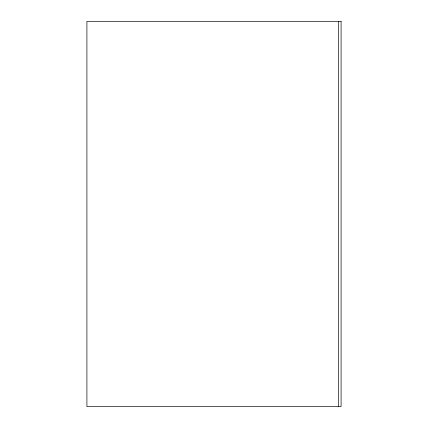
<?xml version="1.0" encoding="UTF-8"?>
<svg xmlns="http://www.w3.org/2000/svg" width="428" height="428" viewBox="0 0 428 428"><rect width="100%" height="100%" fill="white"/><g stroke="black" fill="none" stroke-linecap="round" stroke-linejoin="round"><path stroke-width="0.64" d="M338.559 21.4L338.559 406.6M341.084 21.4L86.916 21.4L86.916 406.6L341.084 406.6L341.084 21.4"/></g></svg>
